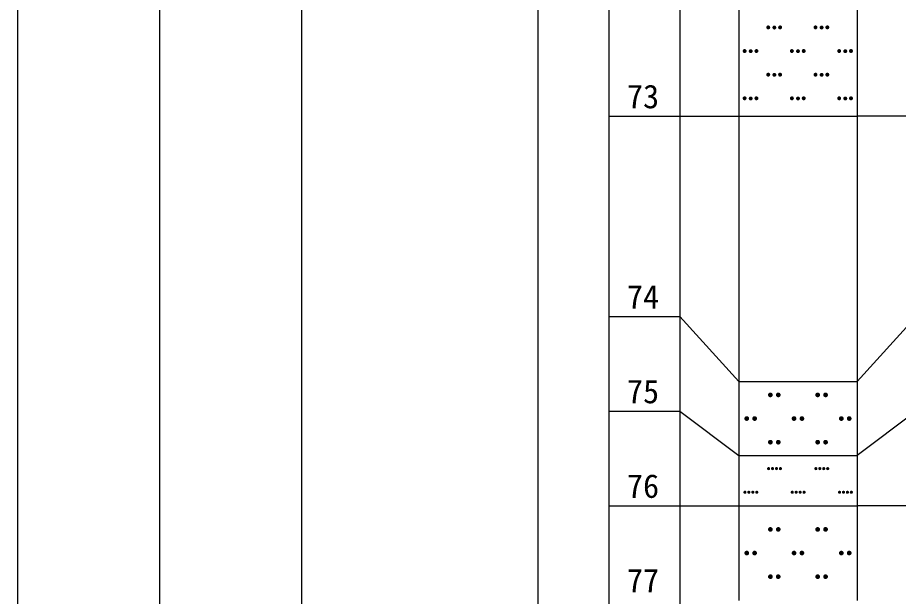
# Model space of a CAD drawing. Header units: inches. Extents: x -27 to 109, y -598 to 26.
# Drawn here: x 5.88 to 20.78, y -337.24 to -327.45 of the extents above; entities that cross this region are included whole.
import ezdxf

# ---------------------------------------------------------------- set-up
doc = ezdxf.new("R2010")
doc.units = ezdxf.units.IN
doc.header["$MEASUREMENT"] = 0
doc.layers.get('0').update_dxf_attribs({"lineweight": 0})
doc.styles.add('宋体', font='')
doc.styles.get('宋体').set_extended_font_data('宋体')

# ---------------------------------------------------------------- blocks, each defined once
blk = doc.blocks.new('lr_block_60')
at = {"true_color": 0x000000}
for points in [[(18.611, -327.619), (18.612, -327.611), (18.611, -327.602), (18.608, -327.594), (18.602, -327.587), (18.596, -327.582), (18.588, -327.579), (18.579, -327.577), (18.57, -327.579), (18.562, -327.582), (18.555, -327.587), (18.55, -327.594), (18.547, -327.602), (18.546, -327.611), (18.547, -327.619), (18.55, -327.627), (18.555, -327.634), (18.562, -327.64), (18.57, -327.643), (18.579, -327.644), (18.588, -327.643), (18.596, -327.64), (18.602, -327.634), (18.608, -327.627)], [(18.714, -327.622), (18.715, -327.614), (18.714, -327.605), (18.711, -327.597), (18.705, -327.59), (18.698, -327.585), (18.69, -327.582), (18.682, -327.58), (18.673, -327.582), (18.665, -327.585), (18.658, -327.59), (18.653, -327.597), (18.65, -327.605), (18.648, -327.614), (18.65, -327.622), (18.653, -327.63), (18.658, -327.637), (18.665, -327.643), (18.673, -327.646), (18.682, -327.647), (18.69, -327.646), (18.698, -327.643), (18.705, -327.637), (18.711, -327.63)], [(18.811, -327.619), (18.812, -327.611), (18.811, -327.602), (18.808, -327.594), (18.802, -327.587), (18.795, -327.582), (18.787, -327.579), (18.779, -327.577), (18.77, -327.579), (18.762, -327.582), (18.755, -327.587), (18.75, -327.594), (18.747, -327.602), (18.745, -327.611), (18.747, -327.619), (18.75, -327.627), (18.755, -327.634), (18.762, -327.64), (18.77, -327.643), (18.779, -327.644), (18.787, -327.643), (18.795, -327.64), (18.802, -327.634), (18.808, -327.627)], [(19.411, -327.619), (19.412, -327.611), (19.411, -327.602), (19.408, -327.594), (19.402, -327.587), (19.396, -327.582), (19.388, -327.579), (19.379, -327.577), (19.37, -327.579), (19.362, -327.582), (19.355, -327.587), (19.35, -327.594), (19.347, -327.602), (19.346, -327.611), (19.347, -327.619), (19.35, -327.627), (19.355, -327.634), (19.362, -327.64), (19.37, -327.643), (19.379, -327.644), (19.388, -327.643), (19.396, -327.64), (19.402, -327.634), (19.408, -327.627)], [(19.514, -327.622), (19.515, -327.614), (19.514, -327.605), (19.511, -327.597), (19.505, -327.59), (19.498, -327.585), (19.49, -327.582), (19.482, -327.58), (19.473, -327.582), (19.465, -327.585), (19.458, -327.59), (19.453, -327.597), (19.45, -327.605), (19.448, -327.614), (19.45, -327.622), (19.453, -327.63), (19.458, -327.637), (19.465, -327.643), (19.473, -327.646), (19.482, -327.647), (19.49, -327.646), (19.498, -327.643), (19.505, -327.637), (19.511, -327.63)], [(19.611, -327.619), (19.612, -327.611), (19.611, -327.602), (19.608, -327.594), (19.602, -327.587), (19.595, -327.582), (19.587, -327.579), (19.579, -327.577), (19.57, -327.579), (19.562, -327.582), (19.555, -327.587), (19.55, -327.594), (19.547, -327.602), (19.545, -327.611), (19.547, -327.619), (19.55, -327.627), (19.555, -327.634), (19.562, -327.64), (19.57, -327.643), (19.579, -327.644), (19.587, -327.643), (19.595, -327.64), (19.602, -327.634), (19.608, -327.627)], [(18.211, -328.019), (18.212, -328.011), (18.211, -328.002), (18.208, -327.994), (18.202, -327.987), (18.196, -327.982), (18.188, -327.979), (18.179, -327.977), (18.17, -327.979), (18.162, -327.982), (18.155, -327.987), (18.15, -327.994), (18.147, -328.002), (18.146, -328.011), (18.147, -328.019), (18.15, -328.027), (18.155, -328.034), (18.162, -328.04), (18.17, -328.043), (18.179, -328.044), (18.188, -328.043), (18.196, -328.04), (18.202, -328.034), (18.208, -328.027)], [(18.314, -328.022), (18.315, -328.014), (18.314, -328.005), (18.311, -327.997), (18.305, -327.99), (18.298, -327.985), (18.29, -327.982), (18.282, -327.98), (18.273, -327.982), (18.265, -327.985), (18.258, -327.99), (18.253, -327.997), (18.25, -328.005), (18.248, -328.014), (18.25, -328.022), (18.253, -328.03), (18.258, -328.037), (18.265, -328.043), (18.273, -328.046), (18.282, -328.047), (18.29, -328.046), (18.298, -328.043), (18.305, -328.037), (18.311, -328.03)], [(18.411, -328.019), (18.412, -328.011), (18.411, -328.002), (18.408, -327.994), (18.402, -327.987), (18.395, -327.982), (18.387, -327.979), (18.379, -327.977), (18.37, -327.979), (18.362, -327.982), (18.355, -327.987), (18.35, -327.994), (18.347, -328.002), (18.345, -328.011), (18.347, -328.019), (18.35, -328.027), (18.355, -328.034), (18.362, -328.04), (18.37, -328.043), (18.379, -328.044), (18.387, -328.043), (18.395, -328.04), (18.402, -328.034), (18.408, -328.027)], [(19.011, -328.019), (19.012, -328.011), (19.011, -328.002), (19.008, -327.994), (19.002, -327.987), (18.996, -327.982), (18.988, -327.979), (18.979, -327.977), (18.97, -327.979), (18.962, -327.982), (18.955, -327.987), (18.95, -327.994), (18.947, -328.002), (18.946, -328.011), (18.947, -328.019), (18.95, -328.027), (18.955, -328.034), (18.962, -328.04), (18.97, -328.043), (18.979, -328.044), (18.988, -328.043), (18.996, -328.04), (19.002, -328.034), (19.008, -328.027)], [(19.114, -328.022), (19.115, -328.014), (19.114, -328.005), (19.111, -327.997), (19.105, -327.99), (19.098, -327.985), (19.09, -327.982), (19.082, -327.98), (19.073, -327.982), (19.065, -327.985), (19.058, -327.99), (19.053, -327.997), (19.05, -328.005), (19.048, -328.014), (19.05, -328.022), (19.053, -328.03), (19.058, -328.037), (19.065, -328.043), (19.073, -328.046), (19.082, -328.047), (19.09, -328.046), (19.098, -328.043), (19.105, -328.037), (19.111, -328.03)], [(19.211, -328.019), (19.212, -328.011), (19.211, -328.002), (19.208, -327.994), (19.202, -327.987), (19.195, -327.982), (19.187, -327.979), (19.179, -327.977), (19.17, -327.979), (19.162, -327.982), (19.155, -327.987), (19.15, -327.994), (19.147, -328.002), (19.145, -328.011), (19.147, -328.019), (19.15, -328.027), (19.155, -328.034), (19.162, -328.04), (19.17, -328.043), (19.179, -328.044), (19.187, -328.043), (19.195, -328.04), (19.202, -328.034), (19.208, -328.027)], [(19.811, -328.019), (19.812, -328.011), (19.811, -328.002), (19.808, -327.994), (19.802, -327.987), (19.796, -327.982), (19.788, -327.979), (19.779, -327.977), (19.77, -327.979), (19.762, -327.982), (19.755, -327.987), (19.75, -327.994), (19.747, -328.002), (19.746, -328.011), (19.747, -328.019), (19.75, -328.027), (19.755, -328.034), (19.762, -328.04), (19.77, -328.043), (19.779, -328.044), (19.788, -328.043), (19.796, -328.04), (19.802, -328.034), (19.808, -328.027)], [(19.914, -328.022), (19.915, -328.014), (19.914, -328.005), (19.911, -327.997), (19.905, -327.99), (19.898, -327.985), (19.89, -327.982), (19.882, -327.98), (19.873, -327.982), (19.865, -327.985), (19.858, -327.99), (19.853, -327.997), (19.85, -328.005), (19.848, -328.014), (19.85, -328.022), (19.853, -328.03), (19.858, -328.037), (19.865, -328.043), (19.873, -328.046), (19.882, -328.047), (19.89, -328.046), (19.898, -328.043), (19.905, -328.037), (19.911, -328.03)], [(20.011, -328.019), (20.012, -328.011), (20.011, -328.002), (20.008, -327.994), (20.002, -327.987), (19.995, -327.982), (19.987, -327.979), (19.979, -327.977), (19.97, -327.979), (19.962, -327.982), (19.955, -327.987), (19.95, -327.994), (19.947, -328.002), (19.945, -328.011), (19.947, -328.019), (19.95, -328.027), (19.955, -328.034), (19.962, -328.04), (19.97, -328.043), (19.979, -328.044), (19.987, -328.043), (19.995, -328.04), (20.002, -328.034), (20.008, -328.027)], [(18.611, -328.419), (18.612, -328.411), (18.611, -328.402), (18.608, -328.394), (18.602, -328.387), (18.596, -328.382), (18.588, -328.379), (18.579, -328.377), (18.57, -328.379), (18.562, -328.382), (18.555, -328.387), (18.55, -328.394), (18.547, -328.402), (18.546, -328.411), (18.547, -328.419), (18.55, -328.427), (18.555, -328.434), (18.562, -328.44), (18.57, -328.443), (18.579, -328.444), (18.588, -328.443), (18.596, -328.44), (18.602, -328.434), (18.608, -328.427)], [(18.714, -328.422), (18.715, -328.414), (18.714, -328.405), (18.711, -328.397), (18.705, -328.39), (18.698, -328.385), (18.69, -328.382), (18.682, -328.38), (18.673, -328.382), (18.665, -328.385), (18.658, -328.39), (18.653, -328.397), (18.65, -328.405), (18.648, -328.414), (18.65, -328.422), (18.653, -328.43), (18.658, -328.437), (18.665, -328.443), (18.673, -328.446), (18.682, -328.447), (18.69, -328.446), (18.698, -328.443), (18.705, -328.437), (18.711, -328.43)], [(18.811, -328.419), (18.812, -328.411), (18.811, -328.402), (18.808, -328.394), (18.802, -328.387), (18.795, -328.382), (18.787, -328.379), (18.779, -328.377), (18.77, -328.379), (18.762, -328.382), (18.755, -328.387), (18.75, -328.394), (18.747, -328.402), (18.745, -328.411), (18.747, -328.419), (18.75, -328.427), (18.755, -328.434), (18.762, -328.44), (18.77, -328.443), (18.779, -328.444), (18.787, -328.443), (18.795, -328.44), (18.802, -328.434), (18.808, -328.427)], [(19.411, -328.419), (19.412, -328.411), (19.411, -328.402), (19.408, -328.394), (19.402, -328.387), (19.396, -328.382), (19.388, -328.379), (19.379, -328.377), (19.37, -328.379), (19.362, -328.382), (19.355, -328.387), (19.35, -328.394), (19.347, -328.402), (19.346, -328.411), (19.347, -328.419), (19.35, -328.427), (19.355, -328.434), (19.362, -328.44), (19.37, -328.443), (19.379, -328.444), (19.388, -328.443), (19.396, -328.44), (19.402, -328.434), (19.408, -328.427)], [(19.514, -328.422), (19.515, -328.414), (19.514, -328.405), (19.511, -328.397), (19.505, -328.39), (19.498, -328.385), (19.49, -328.382), (19.482, -328.38), (19.473, -328.382), (19.465, -328.385), (19.458, -328.39), (19.453, -328.397), (19.45, -328.405), (19.448, -328.414), (19.45, -328.422), (19.453, -328.43), (19.458, -328.437), (19.465, -328.443), (19.473, -328.446), (19.482, -328.447), (19.49, -328.446), (19.498, -328.443), (19.505, -328.437), (19.511, -328.43)], [(19.611, -328.419), (19.612, -328.411), (19.611, -328.402), (19.608, -328.394), (19.602, -328.387), (19.595, -328.382), (19.587, -328.379), (19.579, -328.377), (19.57, -328.379), (19.562, -328.382), (19.555, -328.387), (19.55, -328.394), (19.547, -328.402), (19.545, -328.411), (19.547, -328.419), (19.55, -328.427), (19.555, -328.434), (19.562, -328.44), (19.57, -328.443), (19.579, -328.444), (19.587, -328.443), (19.595, -328.44), (19.602, -328.434), (19.608, -328.427)], [(18.211, -328.819), (18.212, -328.811), (18.211, -328.802), (18.208, -328.794), (18.202, -328.787), (18.196, -328.782), (18.188, -328.779), (18.179, -328.777), (18.17, -328.779), (18.162, -328.782), (18.155, -328.787), (18.15, -328.794), (18.147, -328.802), (18.146, -328.811), (18.147, -328.819), (18.15, -328.827), (18.155, -328.834), (18.162, -328.84), (18.17, -328.843), (18.179, -328.844), (18.188, -328.843), (18.196, -328.84), (18.202, -328.834), (18.208, -328.827)], [(18.314, -328.822), (18.315, -328.814), (18.314, -328.805), (18.311, -328.797), (18.305, -328.79), (18.298, -328.785), (18.29, -328.782), (18.282, -328.78), (18.273, -328.782), (18.265, -328.785), (18.258, -328.79), (18.253, -328.797), (18.25, -328.805), (18.248, -328.814), (18.25, -328.822), (18.253, -328.83), (18.258, -328.837), (18.265, -328.843), (18.273, -328.846), (18.282, -328.847), (18.29, -328.846), (18.298, -328.843), (18.305, -328.837), (18.311, -328.83)], [(18.411, -328.819), (18.412, -328.811), (18.411, -328.802), (18.408, -328.794), (18.402, -328.787), (18.395, -328.782), (18.387, -328.779), (18.379, -328.777), (18.37, -328.779), (18.362, -328.782), (18.355, -328.787), (18.35, -328.794), (18.347, -328.802), (18.345, -328.811), (18.347, -328.819), (18.35, -328.827), (18.355, -328.834), (18.362, -328.84), (18.37, -328.843), (18.379, -328.844), (18.387, -328.843), (18.395, -328.84), (18.402, -328.834), (18.408, -328.827)], [(19.011, -328.819), (19.012, -328.811), (19.011, -328.802), (19.008, -328.794), (19.002, -328.787), (18.996, -328.782), (18.988, -328.779), (18.979, -328.777), (18.97, -328.779), (18.962, -328.782), (18.955, -328.787), (18.95, -328.794), (18.947, -328.802), (18.946, -328.811), (18.947, -328.819), (18.95, -328.827), (18.955, -328.834), (18.962, -328.84), (18.97, -328.843), (18.979, -328.844), (18.988, -328.843), (18.996, -328.84), (19.002, -328.834), (19.008, -328.827)], [(19.114, -328.822), (19.115, -328.814), (19.114, -328.805), (19.111, -328.797), (19.105, -328.79), (19.098, -328.785), (19.09, -328.782), (19.082, -328.78), (19.073, -328.782), (19.065, -328.785), (19.058, -328.79), (19.053, -328.797), (19.05, -328.805), (19.048, -328.814), (19.05, -328.822), (19.053, -328.83), (19.058, -328.837), (19.065, -328.843), (19.073, -328.846), (19.082, -328.847), (19.09, -328.846), (19.098, -328.843), (19.105, -328.837), (19.111, -328.83)], [(19.211, -328.819), (19.212, -328.811), (19.211, -328.802), (19.208, -328.794), (19.202, -328.787), (19.195, -328.782), (19.187, -328.779), (19.179, -328.777), (19.17, -328.779), (19.162, -328.782), (19.155, -328.787), (19.15, -328.794), (19.147, -328.802), (19.145, -328.811), (19.147, -328.819), (19.15, -328.827), (19.155, -328.834), (19.162, -328.84), (19.17, -328.843), (19.179, -328.844), (19.187, -328.843), (19.195, -328.84), (19.202, -328.834), (19.208, -328.827)], [(19.811, -328.819), (19.812, -328.811), (19.811, -328.802), (19.808, -328.794), (19.802, -328.787), (19.796, -328.782), (19.788, -328.779), (19.779, -328.777), (19.77, -328.779), (19.762, -328.782), (19.755, -328.787), (19.75, -328.794), (19.747, -328.802), (19.746, -328.811), (19.747, -328.819), (19.75, -328.827), (19.755, -328.834), (19.762, -328.84), (19.77, -328.843), (19.779, -328.844), (19.788, -328.843), (19.796, -328.84), (19.802, -328.834), (19.808, -328.827)], [(19.914, -328.822), (19.915, -328.814), (19.914, -328.805), (19.911, -328.797), (19.905, -328.79), (19.898, -328.785), (19.89, -328.782), (19.882, -328.78), (19.873, -328.782), (19.865, -328.785), (19.858, -328.79), (19.853, -328.797), (19.85, -328.805), (19.848, -328.814), (19.85, -328.822), (19.853, -328.83), (19.858, -328.837), (19.865, -328.843), (19.873, -328.846), (19.882, -328.847), (19.89, -328.846), (19.898, -328.843), (19.905, -328.837), (19.911, -328.83)], [(20.011, -328.819), (20.012, -328.811), (20.011, -328.802), (20.008, -328.794), (20.002, -328.787), (19.995, -328.782), (19.987, -328.779), (19.979, -328.777), (19.97, -328.779), (19.962, -328.782), (19.955, -328.787), (19.95, -328.794), (19.947, -328.802), (19.945, -328.811), (19.947, -328.819), (19.95, -328.827), (19.955, -328.834), (19.962, -328.84), (19.97, -328.843), (19.979, -328.844), (19.987, -328.843), (19.995, -328.84), (20.002, -328.834), (20.008, -328.827)]]:
    blk.add_hatch(color=18, dxfattribs=at).paths.add_polyline_path(points, flags=17)
blk = doc.blocks.new('lr_block_61')
at = {"true_color": 0x000000}
for points in [[(18.654, -333.839), (18.655, -333.829), (18.654, -333.818), (18.65, -333.809), (18.643, -333.8), (18.635, -333.794), (18.625, -333.79), (18.615, -333.789), (18.605, -333.79), (18.595, -333.794), (18.587, -333.8), (18.58, -333.809), (18.576, -333.818), (18.575, -333.829), (18.576, -333.839), (18.58, -333.849), (18.587, -333.857), (18.595, -333.863), (18.605, -333.867), (18.615, -333.869), (18.625, -333.867), (18.635, -333.863), (18.643, -333.857), (18.65, -333.849)], [(18.787, -333.839), (18.788, -333.829), (18.787, -333.818), (18.783, -333.809), (18.777, -333.8), (18.768, -333.794), (18.759, -333.79), (18.748, -333.789), (18.738, -333.79), (18.728, -333.794), (18.72, -333.8), (18.714, -333.809), (18.71, -333.818), (18.708, -333.829), (18.71, -333.839), (18.714, -333.849), (18.72, -333.857), (18.728, -333.863), (18.738, -333.867), (18.748, -333.869), (18.759, -333.867), (18.768, -333.863), (18.777, -333.857), (18.783, -333.849)], [(19.454, -333.839), (19.455, -333.829), (19.454, -333.818), (19.45, -333.809), (19.443, -333.8), (19.435, -333.794), (19.425, -333.79), (19.415, -333.789), (19.405, -333.79), (19.395, -333.794), (19.387, -333.8), (19.38, -333.809), (19.376, -333.818), (19.375, -333.829), (19.376, -333.839), (19.38, -333.849), (19.387, -333.857), (19.395, -333.863), (19.405, -333.867), (19.415, -333.869), (19.425, -333.867), (19.435, -333.863), (19.443, -333.857), (19.45, -333.849)], [(19.587, -333.839), (19.588, -333.829), (19.587, -333.818), (19.583, -333.809), (19.577, -333.8), (19.568, -333.794), (19.559, -333.79), (19.548, -333.789), (19.538, -333.79), (19.528, -333.794), (19.52, -333.8), (19.514, -333.809), (19.51, -333.818), (19.508, -333.829), (19.51, -333.839), (19.514, -333.849), (19.52, -333.857), (19.528, -333.863), (19.538, -333.867), (19.548, -333.869), (19.559, -333.867), (19.568, -333.863), (19.577, -333.857), (19.583, -333.849)], [(18.254, -334.239), (18.255, -334.229), (18.254, -334.218), (18.25, -334.209), (18.243, -334.2), (18.235, -334.194), (18.225, -334.19), (18.215, -334.189), (18.205, -334.19), (18.195, -334.194), (18.187, -334.2), (18.18, -334.209), (18.176, -334.218), (18.175, -334.229), (18.176, -334.239), (18.18, -334.249), (18.187, -334.257), (18.195, -334.263), (18.205, -334.267), (18.215, -334.269), (18.225, -334.267), (18.235, -334.263), (18.243, -334.257), (18.25, -334.249)], [(18.387, -334.239), (18.388, -334.229), (18.387, -334.218), (18.383, -334.209), (18.377, -334.2), (18.368, -334.194), (18.359, -334.19), (18.348, -334.189), (18.338, -334.19), (18.328, -334.194), (18.32, -334.2), (18.314, -334.209), (18.31, -334.218), (18.308, -334.229), (18.31, -334.239), (18.314, -334.249), (18.32, -334.257), (18.328, -334.263), (18.338, -334.267), (18.348, -334.269), (18.359, -334.267), (18.368, -334.263), (18.377, -334.257), (18.383, -334.249)], [(19.054, -334.239), (19.055, -334.229), (19.054, -334.218), (19.05, -334.209), (19.043, -334.2), (19.035, -334.194), (19.025, -334.19), (19.015, -334.189), (19.005, -334.19), (18.995, -334.194), (18.987, -334.2), (18.98, -334.209), (18.976, -334.218), (18.975, -334.229), (18.976, -334.239), (18.98, -334.249), (18.987, -334.257), (18.995, -334.263), (19.005, -334.267), (19.015, -334.269), (19.025, -334.267), (19.035, -334.263), (19.043, -334.257), (19.05, -334.249)], [(19.187, -334.239), (19.188, -334.229), (19.187, -334.218), (19.183, -334.209), (19.177, -334.2), (19.168, -334.194), (19.159, -334.19), (19.148, -334.189), (19.138, -334.19), (19.128, -334.194), (19.12, -334.2), (19.114, -334.209), (19.11, -334.218), (19.108, -334.229), (19.11, -334.239), (19.114, -334.249), (19.12, -334.257), (19.128, -334.263), (19.138, -334.267), (19.148, -334.269), (19.159, -334.267), (19.168, -334.263), (19.177, -334.257), (19.183, -334.249)], [(19.854, -334.239), (19.855, -334.229), (19.854, -334.218), (19.85, -334.209), (19.843, -334.2), (19.835, -334.194), (19.825, -334.19), (19.815, -334.189), (19.805, -334.19), (19.795, -334.194), (19.787, -334.2), (19.78, -334.209), (19.776, -334.218), (19.775, -334.229), (19.776, -334.239), (19.78, -334.249), (19.787, -334.257), (19.795, -334.263), (19.805, -334.267), (19.815, -334.269), (19.825, -334.267), (19.835, -334.263), (19.843, -334.257), (19.85, -334.249)], [(19.987, -334.239), (19.988, -334.229), (19.987, -334.218), (19.983, -334.209), (19.977, -334.2), (19.968, -334.194), (19.959, -334.19), (19.948, -334.189), (19.938, -334.19), (19.928, -334.194), (19.92, -334.2), (19.914, -334.209), (19.91, -334.218), (19.908, -334.229), (19.91, -334.239), (19.914, -334.249), (19.92, -334.257), (19.928, -334.263), (19.938, -334.267), (19.948, -334.269), (19.959, -334.267), (19.968, -334.263), (19.977, -334.257), (19.983, -334.249)], [(18.654, -334.639), (18.655, -334.629), (18.654, -334.618), (18.65, -334.609), (18.643, -334.6), (18.635, -334.594), (18.625, -334.59), (18.615, -334.589), (18.605, -334.59), (18.595, -334.594), (18.587, -334.6), (18.58, -334.609), (18.576, -334.618), (18.575, -334.629), (18.576, -334.639), (18.58, -334.649), (18.587, -334.657), (18.595, -334.663), (18.605, -334.667), (18.615, -334.669), (18.625, -334.667), (18.635, -334.663), (18.643, -334.657), (18.65, -334.649)], [(18.787, -334.639), (18.788, -334.629), (18.787, -334.618), (18.783, -334.609), (18.777, -334.6), (18.768, -334.594), (18.759, -334.59), (18.748, -334.589), (18.738, -334.59), (18.728, -334.594), (18.72, -334.6), (18.714, -334.609), (18.71, -334.618), (18.708, -334.629), (18.71, -334.639), (18.714, -334.649), (18.72, -334.657), (18.728, -334.663), (18.738, -334.667), (18.748, -334.669), (18.759, -334.667), (18.768, -334.663), (18.777, -334.657), (18.783, -334.649)], [(19.454, -334.639), (19.455, -334.629), (19.454, -334.618), (19.45, -334.609), (19.443, -334.6), (19.435, -334.594), (19.425, -334.59), (19.415, -334.589), (19.405, -334.59), (19.395, -334.594), (19.387, -334.6), (19.38, -334.609), (19.376, -334.618), (19.375, -334.629), (19.376, -334.639), (19.38, -334.649), (19.387, -334.657), (19.395, -334.663), (19.405, -334.667), (19.415, -334.669), (19.425, -334.667), (19.435, -334.663), (19.443, -334.657), (19.45, -334.649)], [(19.587, -334.639), (19.588, -334.629), (19.587, -334.618), (19.583, -334.609), (19.577, -334.6), (19.568, -334.594), (19.559, -334.59), (19.548, -334.589), (19.538, -334.59), (19.528, -334.594), (19.52, -334.6), (19.514, -334.609), (19.51, -334.618), (19.508, -334.629), (19.51, -334.639), (19.514, -334.649), (19.52, -334.657), (19.528, -334.663), (19.538, -334.667), (19.548, -334.669), (19.559, -334.667), (19.568, -334.663), (19.577, -334.657), (19.583, -334.649)]]:
    blk.add_hatch(color=18, dxfattribs=at).paths.add_polyline_path(points, flags=17)
blk = doc.blocks.new('lr_block_62')
at = {"true_color": 0x000000}
for points in [[(18.61, -335.083), (18.611, -335.076), (18.61, -335.069), (18.608, -335.062), (18.604, -335.057), (18.598, -335.053), (18.592, -335.05), (18.585, -335.049), (18.578, -335.05), (18.571, -335.053), (18.566, -335.057), (18.562, -335.062), (18.559, -335.069), (18.558, -335.076), (18.559, -335.083), (18.562, -335.089), (18.566, -335.094), (18.571, -335.099), (18.578, -335.101), (18.585, -335.102), (18.592, -335.101), (18.598, -335.099), (18.604, -335.094), (18.608, -335.089)], [(18.677, -335.083), (18.678, -335.076), (18.677, -335.069), (18.674, -335.062), (18.67, -335.057), (18.665, -335.053), (18.658, -335.05), (18.651, -335.049), (18.644, -335.05), (18.638, -335.053), (18.633, -335.057), (18.628, -335.062), (18.626, -335.069), (18.625, -335.076), (18.626, -335.083), (18.628, -335.089), (18.633, -335.094), (18.638, -335.099), (18.644, -335.101), (18.651, -335.102), (18.658, -335.101), (18.665, -335.099), (18.67, -335.094), (18.674, -335.089)], [(18.744, -335.083), (18.745, -335.076), (18.744, -335.069), (18.741, -335.062), (18.737, -335.057), (18.731, -335.053), (18.725, -335.05), (18.718, -335.049), (18.711, -335.05), (18.705, -335.053), (18.699, -335.057), (18.695, -335.062), (18.692, -335.069), (18.691, -335.076), (18.692, -335.083), (18.695, -335.089), (18.699, -335.094), (18.705, -335.099), (18.711, -335.101), (18.718, -335.102), (18.725, -335.101), (18.731, -335.099), (18.737, -335.094), (18.741, -335.089)], [(18.81, -335.083), (18.811, -335.076), (18.81, -335.069), (18.808, -335.062), (18.804, -335.057), (18.798, -335.053), (18.792, -335.05), (18.785, -335.049), (18.778, -335.05), (18.771, -335.053), (18.766, -335.057), (18.762, -335.062), (18.759, -335.069), (18.758, -335.076), (18.759, -335.083), (18.762, -335.089), (18.766, -335.094), (18.771, -335.099), (18.778, -335.101), (18.785, -335.102), (18.792, -335.101), (18.798, -335.099), (18.804, -335.094), (18.808, -335.089)], [(19.41, -335.083), (19.411, -335.076), (19.41, -335.069), (19.408, -335.062), (19.404, -335.057), (19.398, -335.053), (19.392, -335.05), (19.385, -335.049), (19.378, -335.05), (19.371, -335.053), (19.366, -335.057), (19.362, -335.062), (19.359, -335.069), (19.358, -335.076), (19.359, -335.083), (19.362, -335.089), (19.366, -335.094), (19.371, -335.099), (19.378, -335.101), (19.385, -335.102), (19.392, -335.101), (19.398, -335.099), (19.404, -335.094), (19.408, -335.089)], [(19.477, -335.083), (19.478, -335.076), (19.477, -335.069), (19.474, -335.062), (19.47, -335.057), (19.465, -335.053), (19.458, -335.05), (19.451, -335.049), (19.444, -335.05), (19.438, -335.053), (19.433, -335.057), (19.428, -335.062), (19.426, -335.069), (19.425, -335.076), (19.426, -335.083), (19.428, -335.089), (19.433, -335.094), (19.438, -335.099), (19.444, -335.101), (19.451, -335.102), (19.458, -335.101), (19.465, -335.099), (19.47, -335.094), (19.474, -335.089)], [(19.544, -335.083), (19.545, -335.076), (19.544, -335.069), (19.541, -335.062), (19.537, -335.057), (19.531, -335.053), (19.525, -335.05), (19.518, -335.049), (19.511, -335.05), (19.505, -335.053), (19.499, -335.057), (19.495, -335.062), (19.492, -335.069), (19.491, -335.076), (19.492, -335.083), (19.495, -335.089), (19.499, -335.094), (19.505, -335.099), (19.511, -335.101), (19.518, -335.102), (19.525, -335.101), (19.531, -335.099), (19.537, -335.094), (19.541, -335.089)], [(19.61, -335.083), (19.611, -335.076), (19.61, -335.069), (19.608, -335.062), (19.604, -335.057), (19.598, -335.053), (19.592, -335.05), (19.585, -335.049), (19.578, -335.05), (19.571, -335.053), (19.566, -335.057), (19.562, -335.062), (19.559, -335.069), (19.558, -335.076), (19.559, -335.083), (19.562, -335.089), (19.566, -335.094), (19.571, -335.099), (19.578, -335.101), (19.585, -335.102), (19.592, -335.101), (19.598, -335.099), (19.604, -335.094), (19.608, -335.089)], [(18.21, -335.483), (18.211, -335.476), (18.21, -335.469), (18.208, -335.462), (18.204, -335.457), (18.198, -335.453), (18.192, -335.45), (18.185, -335.449), (18.178, -335.45), (18.171, -335.453), (18.166, -335.457), (18.162, -335.462), (18.159, -335.469), (18.158, -335.476), (18.159, -335.483), (18.162, -335.489), (18.166, -335.494), (18.171, -335.499), (18.178, -335.501), (18.185, -335.502), (18.192, -335.501), (18.198, -335.499), (18.204, -335.494), (18.208, -335.489)], [(18.277, -335.483), (18.278, -335.476), (18.277, -335.469), (18.274, -335.462), (18.27, -335.457), (18.265, -335.453), (18.258, -335.45), (18.251, -335.449), (18.244, -335.45), (18.238, -335.453), (18.233, -335.457), (18.228, -335.462), (18.226, -335.469), (18.225, -335.476), (18.226, -335.483), (18.228, -335.489), (18.233, -335.494), (18.238, -335.499), (18.244, -335.501), (18.251, -335.502), (18.258, -335.501), (18.265, -335.499), (18.27, -335.494), (18.274, -335.489)], [(18.344, -335.483), (18.345, -335.476), (18.344, -335.469), (18.341, -335.462), (18.337, -335.457), (18.331, -335.453), (18.325, -335.45), (18.318, -335.449), (18.311, -335.45), (18.305, -335.453), (18.299, -335.457), (18.295, -335.462), (18.292, -335.469), (18.291, -335.476), (18.292, -335.483), (18.295, -335.489), (18.299, -335.494), (18.305, -335.499), (18.311, -335.501), (18.318, -335.502), (18.325, -335.501), (18.331, -335.499), (18.337, -335.494), (18.341, -335.489)], [(18.41, -335.483), (18.411, -335.476), (18.41, -335.469), (18.408, -335.462), (18.404, -335.457), (18.398, -335.453), (18.392, -335.45), (18.385, -335.449), (18.378, -335.45), (18.371, -335.453), (18.366, -335.457), (18.362, -335.462), (18.359, -335.469), (18.358, -335.476), (18.359, -335.483), (18.362, -335.489), (18.366, -335.494), (18.371, -335.499), (18.378, -335.501), (18.385, -335.502), (18.392, -335.501), (18.398, -335.499), (18.404, -335.494), (18.408, -335.489)], [(19.01, -335.483), (19.011, -335.476), (19.01, -335.469), (19.008, -335.462), (19.004, -335.457), (18.998, -335.453), (18.992, -335.45), (18.985, -335.449), (18.978, -335.45), (18.971, -335.453), (18.966, -335.457), (18.962, -335.462), (18.959, -335.469), (18.958, -335.476), (18.959, -335.483), (18.962, -335.489), (18.966, -335.494), (18.971, -335.499), (18.978, -335.501), (18.985, -335.502), (18.992, -335.501), (18.998, -335.499), (19.004, -335.494), (19.008, -335.489)], [(19.077, -335.483), (19.078, -335.476), (19.077, -335.469), (19.074, -335.462), (19.07, -335.457), (19.065, -335.453), (19.058, -335.45), (19.051, -335.449), (19.044, -335.45), (19.038, -335.453), (19.033, -335.457), (19.028, -335.462), (19.026, -335.469), (19.025, -335.476), (19.026, -335.483), (19.028, -335.489), (19.033, -335.494), (19.038, -335.499), (19.044, -335.501), (19.051, -335.502), (19.058, -335.501), (19.065, -335.499), (19.07, -335.494), (19.074, -335.489)], [(19.144, -335.483), (19.145, -335.476), (19.144, -335.469), (19.141, -335.462), (19.137, -335.457), (19.131, -335.453), (19.125, -335.45), (19.118, -335.449), (19.111, -335.45), (19.105, -335.453), (19.099, -335.457), (19.095, -335.462), (19.092, -335.469), (19.091, -335.476), (19.092, -335.483), (19.095, -335.489), (19.099, -335.494), (19.105, -335.499), (19.111, -335.501), (19.118, -335.502), (19.125, -335.501), (19.131, -335.499), (19.137, -335.494), (19.141, -335.489)], [(19.21, -335.483), (19.211, -335.476), (19.21, -335.469), (19.208, -335.462), (19.204, -335.457), (19.198, -335.453), (19.192, -335.45), (19.185, -335.449), (19.178, -335.45), (19.171, -335.453), (19.166, -335.457), (19.162, -335.462), (19.159, -335.469), (19.158, -335.476), (19.159, -335.483), (19.162, -335.489), (19.166, -335.494), (19.171, -335.499), (19.178, -335.501), (19.185, -335.502), (19.192, -335.501), (19.198, -335.499), (19.204, -335.494), (19.208, -335.489)], [(19.81, -335.483), (19.811, -335.476), (19.81, -335.469), (19.808, -335.462), (19.804, -335.457), (19.798, -335.453), (19.792, -335.45), (19.785, -335.449), (19.778, -335.45), (19.771, -335.453), (19.766, -335.457), (19.762, -335.462), (19.759, -335.469), (19.758, -335.476), (19.759, -335.483), (19.762, -335.489), (19.766, -335.494), (19.771, -335.499), (19.778, -335.501), (19.785, -335.502), (19.792, -335.501), (19.798, -335.499), (19.804, -335.494), (19.808, -335.489)], [(19.877, -335.483), (19.878, -335.476), (19.877, -335.469), (19.874, -335.462), (19.87, -335.457), (19.865, -335.453), (19.858, -335.45), (19.851, -335.449), (19.844, -335.45), (19.838, -335.453), (19.833, -335.457), (19.828, -335.462), (19.826, -335.469), (19.825, -335.476), (19.826, -335.483), (19.828, -335.489), (19.833, -335.494), (19.838, -335.499), (19.844, -335.501), (19.851, -335.502), (19.858, -335.501), (19.865, -335.499), (19.87, -335.494), (19.874, -335.489)], [(19.944, -335.483), (19.945, -335.476), (19.944, -335.469), (19.941, -335.462), (19.937, -335.457), (19.931, -335.453), (19.925, -335.45), (19.918, -335.449), (19.911, -335.45), (19.905, -335.453), (19.899, -335.457), (19.895, -335.462), (19.892, -335.469), (19.891, -335.476), (19.892, -335.483), (19.895, -335.489), (19.899, -335.494), (19.905, -335.499), (19.911, -335.501), (19.918, -335.502), (19.925, -335.501), (19.931, -335.499), (19.937, -335.494), (19.941, -335.489)], [(20.01, -335.483), (20.011, -335.476), (20.01, -335.469), (20.008, -335.462), (20.004, -335.457), (19.998, -335.453), (19.992, -335.45), (19.985, -335.449), (19.978, -335.45), (19.971, -335.453), (19.966, -335.457), (19.962, -335.462), (19.959, -335.469), (19.958, -335.476), (19.959, -335.483), (19.962, -335.489), (19.966, -335.494), (19.971, -335.499), (19.978, -335.501), (19.985, -335.502), (19.992, -335.501), (19.998, -335.499), (20.004, -335.494), (20.008, -335.489)]]:
    blk.add_hatch(color=18, dxfattribs=at).paths.add_polyline_path(points, flags=17)
blk = doc.blocks.new('lr_block_63')
at = {"true_color": 0x000000}
for points in [[(18.654, -336.114), (18.655, -336.104), (18.654, -336.093), (18.65, -336.084), (18.643, -336.075), (18.635, -336.069), (18.625, -336.065), (18.615, -336.064), (18.605, -336.065), (18.595, -336.069), (18.587, -336.075), (18.58, -336.084), (18.576, -336.093), (18.575, -336.104), (18.576, -336.114), (18.58, -336.124), (18.587, -336.132), (18.595, -336.138), (18.605, -336.142), (18.615, -336.144), (18.625, -336.142), (18.635, -336.138), (18.643, -336.132), (18.65, -336.124)], [(18.787, -336.114), (18.788, -336.104), (18.787, -336.093), (18.783, -336.084), (18.777, -336.075), (18.768, -336.069), (18.759, -336.065), (18.748, -336.064), (18.738, -336.065), (18.728, -336.069), (18.72, -336.075), (18.714, -336.084), (18.71, -336.093), (18.708, -336.104), (18.71, -336.114), (18.714, -336.124), (18.72, -336.132), (18.728, -336.138), (18.738, -336.142), (18.748, -336.144), (18.759, -336.142), (18.768, -336.138), (18.777, -336.132), (18.783, -336.124)], [(19.454, -336.114), (19.455, -336.104), (19.454, -336.093), (19.45, -336.084), (19.443, -336.075), (19.435, -336.069), (19.425, -336.065), (19.415, -336.064), (19.405, -336.065), (19.395, -336.069), (19.387, -336.075), (19.38, -336.084), (19.376, -336.093), (19.375, -336.104), (19.376, -336.114), (19.38, -336.124), (19.387, -336.132), (19.395, -336.138), (19.405, -336.142), (19.415, -336.144), (19.425, -336.142), (19.435, -336.138), (19.443, -336.132), (19.45, -336.124)], [(19.587, -336.114), (19.588, -336.104), (19.587, -336.093), (19.583, -336.084), (19.577, -336.075), (19.568, -336.069), (19.559, -336.065), (19.548, -336.064), (19.538, -336.065), (19.528, -336.069), (19.52, -336.075), (19.514, -336.084), (19.51, -336.093), (19.508, -336.104), (19.51, -336.114), (19.514, -336.124), (19.52, -336.132), (19.528, -336.138), (19.538, -336.142), (19.548, -336.144), (19.559, -336.142), (19.568, -336.138), (19.577, -336.132), (19.583, -336.124)], [(18.254, -336.514), (18.255, -336.504), (18.254, -336.493), (18.25, -336.484), (18.243, -336.475), (18.235, -336.469), (18.225, -336.465), (18.215, -336.464), (18.205, -336.465), (18.195, -336.469), (18.187, -336.475), (18.18, -336.484), (18.176, -336.493), (18.175, -336.504), (18.176, -336.514), (18.18, -336.524), (18.187, -336.532), (18.195, -336.538), (18.205, -336.542), (18.215, -336.544), (18.225, -336.542), (18.235, -336.538), (18.243, -336.532), (18.25, -336.524)], [(18.387, -336.514), (18.388, -336.504), (18.387, -336.493), (18.383, -336.484), (18.377, -336.475), (18.368, -336.469), (18.359, -336.465), (18.348, -336.464), (18.338, -336.465), (18.328, -336.469), (18.32, -336.475), (18.314, -336.484), (18.31, -336.493), (18.308, -336.504), (18.31, -336.514), (18.314, -336.524), (18.32, -336.532), (18.328, -336.538), (18.338, -336.542), (18.348, -336.544), (18.359, -336.542), (18.368, -336.538), (18.377, -336.532), (18.383, -336.524)], [(19.054, -336.514), (19.055, -336.504), (19.054, -336.493), (19.05, -336.484), (19.043, -336.475), (19.035, -336.469), (19.025, -336.465), (19.015, -336.464), (19.005, -336.465), (18.995, -336.469), (18.987, -336.475), (18.98, -336.484), (18.976, -336.493), (18.975, -336.504), (18.976, -336.514), (18.98, -336.524), (18.987, -336.532), (18.995, -336.538), (19.005, -336.542), (19.015, -336.544), (19.025, -336.542), (19.035, -336.538), (19.043, -336.532), (19.05, -336.524)], [(19.187, -336.514), (19.188, -336.504), (19.187, -336.493), (19.183, -336.484), (19.177, -336.475), (19.168, -336.469), (19.159, -336.465), (19.148, -336.464), (19.138, -336.465), (19.128, -336.469), (19.12, -336.475), (19.114, -336.484), (19.11, -336.493), (19.108, -336.504), (19.11, -336.514), (19.114, -336.524), (19.12, -336.532), (19.128, -336.538), (19.138, -336.542), (19.148, -336.544), (19.159, -336.542), (19.168, -336.538), (19.177, -336.532), (19.183, -336.524)], [(19.854, -336.514), (19.855, -336.504), (19.854, -336.493), (19.85, -336.484), (19.843, -336.475), (19.835, -336.469), (19.825, -336.465), (19.815, -336.464), (19.805, -336.465), (19.795, -336.469), (19.787, -336.475), (19.78, -336.484), (19.776, -336.493), (19.775, -336.504), (19.776, -336.514), (19.78, -336.524), (19.787, -336.532), (19.795, -336.538), (19.805, -336.542), (19.815, -336.544), (19.825, -336.542), (19.835, -336.538), (19.843, -336.532), (19.85, -336.524)], [(19.987, -336.514), (19.988, -336.504), (19.987, -336.493), (19.983, -336.484), (19.977, -336.475), (19.968, -336.469), (19.959, -336.465), (19.948, -336.464), (19.938, -336.465), (19.928, -336.469), (19.92, -336.475), (19.914, -336.484), (19.91, -336.493), (19.908, -336.504), (19.91, -336.514), (19.914, -336.524), (19.92, -336.532), (19.928, -336.538), (19.938, -336.542), (19.948, -336.544), (19.959, -336.542), (19.968, -336.538), (19.977, -336.532), (19.983, -336.524)], [(18.654, -336.914), (18.655, -336.904), (18.654, -336.893), (18.65, -336.884), (18.643, -336.875), (18.635, -336.869), (18.625, -336.865), (18.615, -336.864), (18.605, -336.865), (18.595, -336.869), (18.587, -336.875), (18.58, -336.884), (18.576, -336.893), (18.575, -336.904), (18.576, -336.914), (18.58, -336.924), (18.587, -336.932), (18.595, -336.938), (18.605, -336.942), (18.615, -336.944), (18.625, -336.942), (18.635, -336.938), (18.643, -336.932), (18.65, -336.924)], [(18.787, -336.914), (18.788, -336.904), (18.787, -336.893), (18.783, -336.884), (18.777, -336.875), (18.768, -336.869), (18.759, -336.865), (18.748, -336.864), (18.738, -336.865), (18.728, -336.869), (18.72, -336.875), (18.714, -336.884), (18.71, -336.893), (18.708, -336.904), (18.71, -336.914), (18.714, -336.924), (18.72, -336.932), (18.728, -336.938), (18.738, -336.942), (18.748, -336.944), (18.759, -336.942), (18.768, -336.938), (18.777, -336.932), (18.783, -336.924)], [(19.454, -336.914), (19.455, -336.904), (19.454, -336.893), (19.45, -336.884), (19.443, -336.875), (19.435, -336.869), (19.425, -336.865), (19.415, -336.864), (19.405, -336.865), (19.395, -336.869), (19.387, -336.875), (19.38, -336.884), (19.376, -336.893), (19.375, -336.904), (19.376, -336.914), (19.38, -336.924), (19.387, -336.932), (19.395, -336.938), (19.405, -336.942), (19.415, -336.944), (19.425, -336.942), (19.435, -336.938), (19.443, -336.932), (19.45, -336.924)], [(19.587, -336.914), (19.588, -336.904), (19.587, -336.893), (19.583, -336.884), (19.577, -336.875), (19.568, -336.869), (19.559, -336.865), (19.548, -336.864), (19.538, -336.865), (19.528, -336.869), (19.52, -336.875), (19.514, -336.884), (19.51, -336.893), (19.508, -336.904), (19.51, -336.914), (19.514, -336.924), (19.52, -336.932), (19.528, -336.938), (19.538, -336.942), (19.548, -336.944), (19.559, -336.942), (19.568, -336.938), (19.577, -336.932), (19.583, -336.924)]]:
    blk.add_hatch(color=18, dxfattribs=at).paths.add_polyline_path(points, flags=17)

msp = doc.modelspace()

# ---------------------------------------------------------------- hatches: boundary and pattern name
at = {"true_color": 0x000000}
h = msp.add_hatch(dxfattribs=at)
h.set_pattern_fill('', color=18, style=0, pattern_type=0)
h.set_pattern_definition([])
h.paths.add_polyline_path([(18.082, -333.604), (20.082, -333.604), (20.082, -329.114), (18.082, -329.114)], flags=17)

# ---------------------------------------------------------------- linework, layer by layer
at = {"linetype": 'Continuous', "lineweight": 15}
for p, q in [((5.882, 0.896), (5.882, -567.184)), ((8.282, 0.896), (8.282, -567.184)), ((10.682, 0.896), (10.682, -567.184)), ((14.682, 0.896), (14.682, -567.184)), ((15.882, 0.896), (15.882, -567.184)), ((17.082, 0.896), (17.082, -567.184)), ((18.082, -327.314), (18.082, -329.114)), ((20.082, -327.314), (20.082, -329.114)), ((15.882, -329.114), (17.082, -329.114)), ((17.082, -329.114), (18.082, -329.114)), ((18.082, -329.114), (20.082, -329.114)), ((18.082, -329.114), (18.082, -333.604)), ((21.082, -329.114), (20.082, -329.114)), ((20.082, -329.114), (20.082, -333.604)), ((15.882, -332.504), (17.082, -332.504)), ((17.082, -332.504), (18.082, -333.604)), ((21.082, -332.504), (20.082, -333.604)), ((18.082, -333.604), (20.082, -333.604)), ((18.082, -333.604), (18.082, -334.854)), ((20.082, -333.604), (20.082, -334.854)), ((15.882, -334.104), (17.082, -334.104)), ((17.082, -334.104), (18.082, -334.854)), ((21.082, -334.104), (20.082, -334.854)), ((18.082, -334.854), (20.082, -334.854)), ((18.082, -334.854), (18.082, -335.704)), ((20.082, -334.854), (20.082, -335.704)), ((15.882, -335.704), (17.082, -335.704)), ((17.082, -335.704), (18.082, -335.704)), ((18.082, -335.704), (20.082, -335.704)), ((18.082, -335.704), (18.082, -337.304)), ((21.082, -335.704), (20.082, -335.704)), ((20.082, -335.704), (20.082, -337.304))]:
    msp.add_line(p, q, dxfattribs=at)

# ---------------------------------------------------------------- block references
at = {"color": 7}
for name in ['lr_block_60', 'lr_block_61', 'lr_block_62', 'lr_block_63']:
    msp.add_blockref(name, (0, 0), dxfattribs=at)

# ---------------------------------------------------------------- texts
at = {"style": '宋体'}
for s, p in [('73', (16.189, -328.98)), ('74', (16.189, -332.37)), ('75', (16.189, -333.97)), ('76', (16.189, -335.57)), ('77', (16.189, -337.17))]:
    msp.add_text(s, height=0.4, dxfattribs=at).set_placement(p)

doc.saveas('drawing.dxf')
